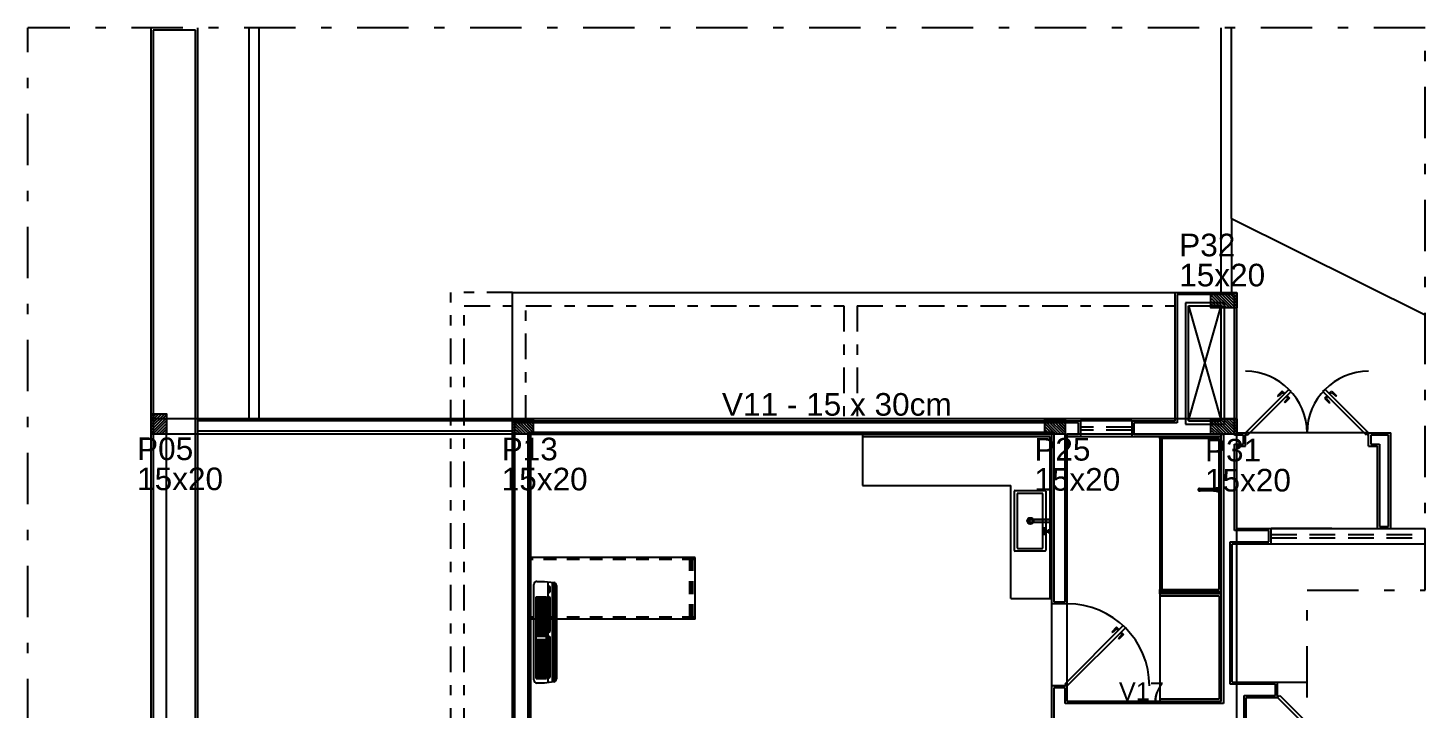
# Model space of a CAD drawing. Header units: millimetres. Extents: x 2317 to 2736, y 1295 to 1343.
# Drawn here: x 2695.79 to 2709.4, y 1317.84 to 1324.47 of the extents above; entities that cross this region are included whole.
import ezdxf

# ---------------------------------------------------------------- set-up
doc = ezdxf.new("R2010")
doc.units = ezdxf.units.MM
for name, pattern in [('CONTINU', [0]), ('DASHDOT', [1, 0.5, -0.25, 0, -0.25]), ('HIDDEN', [0.375, 0.25, -0.125])]:
    doc.linetypes.add(name, pattern=pattern)
for name, color, linetype in [('ARQUITETONICO', 8, 'Continuous'), ('LOUÇAS E METAIS', 5, 'Continuous'), ('PILARES', 1, 'Continuous'), ('VIGAS', 5, 'Continuous')]:
    doc.layers.add(name, color=color, linetype=linetype)
doc.layers.add('DT-Forma', color=5, linetype='Continuous', lineweight=5)
doc.layers.add('LC-Textos', color=3, linetype='Continuous', lineweight=20)
doc.styles.add('Arial', font='arial.ttf')

# ---------------------------------------------------------------- blocks, each defined once
blk = doc.blocks.new('*E8')
at = {"layer": 'LOUÇAS E METAIS', "extrusion": (0, 0, -1)}
blk.add_ellipse((0, 0.045), major_axis=(0.00475, 0), ratio=0.103175, start_param=0, end_param=3.141593, dxfattribs=at)
blk = doc.blocks.new('eletrico')
at = {"layer": 'ARQUITETONICO'}
h = blk.add_hatch(color=256, dxfattribs=at)
h.dxf.hatch_style = 1
h.paths.add_polyline_path([(3.625, 7.627), (3.625, 7.593), (3.618, 7.593), (3.618, 7.627)])
h = blk.add_hatch(color=256, dxfattribs=at)
h.dxf.hatch_style = 1
h.paths.add_polyline_path([(3.618, 7.606), (3.618, 7.58), (3.413, 7.58), (3.412, 7.593), (3.413, 7.606)])
h = blk.add_hatch(color=256, dxfattribs=at)
h.dxf.hatch_style = 1
h.paths.add_polyline_path([(3.555, 7.523), (3.555, 7.496), (3.544, 7.496), (3.544, 7.523)])
h = blk.add_hatch(color=256, dxfattribs=at)
h.dxf.hatch_style = 1
h.paths.add_polyline_path([(3.555, 7.496), (3.555, 7.485), (3.544, 7.485), (3.544, 7.496)])
h = blk.add_hatch(color=256, dxfattribs=at)
h.dxf.hatch_style = 1
h.paths.add_polyline_path([(3.555, 7.484), (3.555, 7.458), (3.544, 7.458), (3.544, 7.485)])
h = blk.add_hatch(color=256, dxfattribs=at)
h.dxf.hatch_style = 1
h.paths.add_polyline_path([(3.589, 7.496), (3.589, 7.485), (3.555, 7.485), (3.555, 7.496)])
h = blk.add_hatch(color=256, dxfattribs=at)
h.dxf.hatch_style = 1
h.paths.add_polyline_path([(3.599, 7.503), (3.599, 7.478), (3.589, 7.478), (3.589, 7.503)])
h = blk.add_hatch(color=256, dxfattribs=at)
h.dxf.hatch_style = 1
h.paths.add_polyline_path([(3.613, 7.507), (3.613, 7.474), (3.599, 7.474), (3.599, 7.507)])
h = blk.add_hatch(color=256, dxfattribs=at)
h.dxf.hatch_style = 1
h.paths.add_polyline_path([(3.618, 7.516), (3.618, 7.464), (3.613, 7.464), (3.613, 7.516)])
h = blk.add_hatch(color=256, dxfattribs=at)
h.dxf.hatch_style = 1
h.paths.add_polyline_path([(3.625, 7.593), (3.625, 7.456), (3.618, 7.456), (3.618, 7.593)])
h = blk.add_hatch(color=256, dxfattribs=at)
h.dxf.hatch_style = 1
h.paths.add_polyline_path([(5.275, 6.882), (4.675, 6.882), (4.675, 6.902), (5.275, 6.902)])
at = {"layer": 'ARQUITETONICO', "linetype": 'DASHDOT'}
for p, q in [((-6.347, -14.246), (-6.347, 12.39)), ((7.26, 12.39), (-6.347, 12.39)), ((7.26, 6.917), (7.26, 12.39)), ((6.112, 6.917), (7.26, 6.917)), ((6.112, -7.328), (6.112, 6.917)), ((6.112, 6.917), (7.26, 6.917)), ((6.112, -7.328), (6.112, 6.917))]:
    blk.add_line(p, q, dxfattribs=at)
at = {"layer": 'ARQUITETONICO'}
for p, q in [((-5.147, -7.728), (-5.147, 12.39)), ((-4.694, 0.718), (-4.694, 12.39)), ((-4.194, 8.564), (-4.194, 12.39)), ((-4.094, 8.564), (-4.094, 12.39)), ((5.275, 9.814), (5.275, 12.39)), ((5.375, 10.535), (5.375, 12.39)), ((-4.714, 12.37), (-5.127, 12.37)), ((-5.127, 12.37), (-5.127, -7.748)), ((-4.714, 0.698), (-4.714, 12.37)), ((5.375, 10.535), (7.26, 9.596)), ((5.375, 10.535), (5.375, 9.814)), ((-1.627, 9.814), (4.825, 9.814)), ((-1.627, 8.564), (-1.627, 9.814)), ((4.825, 8.564), (4.825, 9.814)), ((4.825, 9.814), (5.425, 9.814)), ((5.425, 8.447), (5.425, 9.814)), ((5.405, 9.794), (4.845, 9.794)), ((4.845, 9.794), (4.845, 8.544)), ((5.305, 9.714), (4.925, 9.714)), ((4.925, 9.714), (4.925, 8.534)), ((4.955, 8.564), (4.955, 9.684)), ((4.955, 9.684), (5.275, 9.684)), ((4.955, 8.564), (5.275, 9.684)), ((4.955, 9.684), (5.275, 8.564)), ((5.275, 8.564), (5.275, 9.684)), ((5.305, 8.534), (5.305, 9.714)), ((5.405, 8.427), (5.405, 9.794)), ((5.934, 8.871), (5.51, 8.447)), ((5.531, 8.426), (5.955, 8.85)), ((5.869, 8.855), (5.823, 8.809)), ((5.894, 8.831), (5.869, 8.855)), ((5.955, 8.85), (5.934, 8.871)), ((6.265, 8.85), (6.286, 8.871)), ((6.689, 8.426), (6.265, 8.85)), ((6.286, 8.871), (6.71, 8.447)), ((6.326, 8.831), (6.351, 8.855)), ((6.351, 8.855), (6.397, 8.809)), ((5.823, 8.809), (5.828, 8.804)), ((5.87, 8.84), (5.828, 8.804)), ((5.887, 8.824), (5.87, 8.84)), ((5.925, 8.786), (5.889, 8.744)), ((5.893, 8.739), (5.889, 8.744)), ((5.939, 8.785), (5.893, 8.739)), ((5.908, 8.802), (5.925, 8.786)), ((5.915, 8.809), (5.939, 8.785)), ((6.305, 8.809), (6.281, 8.785)), ((6.281, 8.785), (6.327, 8.739)), ((6.312, 8.802), (6.295, 8.786)), ((6.295, 8.786), (6.331, 8.744)), ((6.327, 8.739), (6.331, 8.744)), ((6.333, 8.824), (6.35, 8.84)), ((6.35, 8.84), (6.392, 8.804)), ((6.397, 8.809), (6.392, 8.804)), ((-4.194, 8.564), (-4.694, 8.564)), ((-1.627, 8.464), (-4.694, 8.464)), ((-1.627, 8.564), (-4.194, 8.564)), ((-1.627, 5.334), (-1.627, 8.564)), ((-1.627, 8.564), (3.904, 8.564)), ((3.884, 8.544), (-1.607, 8.544)), ((-1.607, 8.544), (-1.607, 5.354)), ((-1.47, 8.454), (3.645, 8.454)), ((-1.47, 5.354), (-1.47, 8.454)), ((3.645, 8.454), (3.645, 6.804)), ((3.884, 8.434), (3.884, 8.544)), ((3.904, 8.564), (3.904, 8.414)), ((4.404, 8.564), (3.904, 8.564)), ((4.404, 8.564), (4.825, 8.564)), ((4.404, 8.564), (4.404, 8.414)), ((4.845, 8.544), (4.424, 8.544)), ((4.424, 8.544), (4.424, 8.434)), ((4.925, 8.534), (5.305, 8.534)), ((4.955, 8.564), (5.275, 8.564)), ((5.425, 8.447), (5.51, 8.447)), ((5.51, 8.447), (5.531, 8.426)), ((6.71, 8.447), (5.51, 8.447)), ((5.51, 8.317), (5.51, 8.447)), ((6.71, 8.447), (6.689, 8.426)), ((6.71, 8.447), (6.925, 8.447)), ((6.71, 8.317), (6.71, 8.447)), ((6.925, 7.517), (6.925, 8.447)), ((-1.45, 5.334), (-1.45, 8.434)), ((-1.45, 8.434), (3.625, 8.434)), ((1.78, 8.434), (1.78, 8.414)), ((1.78, 8.414), (3.605, 8.414)), ((1.78, 8.414), (1.78, 7.934)), ((3.605, 8.414), (3.605, 6.834)), ((3.625, 6.784), (3.625, 8.434)), ((3.755, 6.804), (3.755, 8.434)), ((3.755, 8.434), (3.884, 8.434)), ((3.775, 6.784), (3.775, 8.414)), ((3.775, 8.414), (3.904, 8.414)), ((3.904, 8.414), (4.404, 8.414)), ((4.404, 8.414), (5.275, 8.414)), ((4.424, 8.434), (5.295, 8.434)), ((4.675, 8.394), (4.675, 8.414)), ((4.675, 8.394), (4.675, 6.922)), ((5.255, 8.394), (4.675, 8.394)), ((4.695, 8.394), (4.695, 6.922)), ((5.255, 6.922), (5.255, 8.394)), ((5.275, 5.834), (5.275, 8.414)), ((5.295, 8.434), (5.295, 5.814)), ((5.49, 8.427), (5.405, 8.427)), ((5.405, 7.497), (5.405, 8.337)), ((5.405, 8.337), (5.49, 8.337)), ((5.425, 8.317), (5.51, 8.317)), ((5.425, 7.517), (5.425, 8.317)), ((5.49, 8.337), (5.49, 8.427)), ((6.71, 8.317), (6.795, 8.317)), ((6.905, 8.427), (6.73, 8.427)), ((6.73, 8.427), (6.73, 8.337)), ((6.73, 8.337), (6.815, 8.337)), ((6.795, 7.517), (6.795, 8.317)), ((6.815, 8.337), (6.815, 7.537)), ((6.905, 7.537), (6.905, 8.427)), ((1.78, 7.934), (3.225, 7.934)), ((3.225, 6.834), (3.225, 7.934)), ((5.199, 7.903), (5.063, 7.903)), ((5.21, 7.899), (5.186, 7.899)), ((5.186, 7.899), (5.186, 7.889)), ((5.199, 7.905), (5.199, 7.899)), ((5.199, 7.905), (5.217, 7.905)), ((5.211, 7.901), (5.21, 7.901)), ((5.211, 7.901), (5.229, 7.901)), ((5.238, 7.894), (5.222, 7.909)), ((5.222, 7.879), (5.238, 7.894)), ((5.255, 7.906), (5.255, 7.882)), ((3.26, 7.302), (3.26, 7.88)), ((3.266, 7.886), (3.559, 7.886)), ((3.288, 7.853), (3.287, 7.852)), ((3.287, 7.852), (3.287, 7.329)), ((3.289, 7.856), (3.288, 7.856)), ((3.288, 7.856), (3.288, 7.855)), ((3.288, 7.855), (3.288, 7.854)), ((3.288, 7.854), (3.288, 7.854)), ((3.288, 7.854), (3.288, 7.853)), ((3.288, 7.853), (3.288, 7.853)), ((3.29, 7.857), (3.289, 7.856)), ((3.289, 7.856), (3.289, 7.856)), ((3.291, 7.857), (3.29, 7.857)), ((3.29, 7.857), (3.29, 7.857)), ((3.292, 7.858), (3.291, 7.858)), ((3.291, 7.858), (3.291, 7.857)), ((3.293, 7.858), (3.292, 7.858)), ((3.292, 7.858), (3.292, 7.858)), ((3.532, 7.858), (3.293, 7.858)), ((3.293, 7.858), (3.293, 7.858)), ((3.533, 7.858), (3.532, 7.858)), ((3.532, 7.858), (3.532, 7.858)), ((3.534, 7.858), (3.533, 7.858)), ((3.533, 7.858), (3.533, 7.858)), ((3.534, 7.857), (3.534, 7.858)), ((3.535, 7.857), (3.534, 7.857)), ((3.536, 7.856), (3.535, 7.857)), ((3.535, 7.857), (3.535, 7.857)), ((3.537, 7.856), (3.536, 7.856)), ((3.536, 7.856), (3.536, 7.856)), ((3.537, 7.855), (3.537, 7.856)), ((3.537, 7.854), (3.537, 7.855)), ((3.537, 7.853), (3.537, 7.854)), ((3.537, 7.854), (3.537, 7.854)), ((3.538, 7.852), (3.537, 7.853)), ((3.537, 7.853), (3.537, 7.853)), ((3.538, 7.329), (3.538, 7.852)), ((3.565, 7.88), (3.565, 7.302)), ((5.199, 7.884), (5.063, 7.884)), ((5.21, 7.889), (5.186, 7.889)), ((5.199, 7.889), (5.199, 7.883)), ((5.199, 7.883), (5.217, 7.883)), ((5.211, 7.887), (5.21, 7.887)), ((5.21, 7.887), (5.21, 7.887)), ((5.211, 7.887), (5.229, 7.887)), ((5.739, 7.497), (5.405, 7.497)), ((5.425, 7.517), (5.76, 7.517)), ((5.739, 7.387), (5.739, 7.497)), ((6.352, 7.517), (5.76, 7.517)), ((5.76, 7.367), (5.76, 7.517)), ((5.76, 7.517), (7.26, 7.517)), ((6.815, 7.537), (6.905, 7.537)), ((7.26, 7.367), (7.26, 7.517)), ((5.361, 6.001), (5.361, 7.387)), ((5.361, 7.387), (5.739, 7.387)), ((5.381, 7.367), (5.76, 7.367)), ((5.381, 6.021), (5.381, 7.367)), ((5.76, 7.367), (7.26, 7.367)), ((0.15, 7.234), (-1.45, 7.234)), ((0.15, 6.634), (0.15, 7.234)), ((3.559, 7.296), (3.266, 7.296)), ((3.287, 7.329), (3.288, 7.329)), ((3.288, 7.329), (3.288, 7.328)), ((3.288, 7.328), (3.288, 7.327)), ((3.288, 7.327), (3.288, 7.327)), ((3.288, 7.327), (3.288, 7.326)), ((3.288, 7.326), (3.288, 7.326)), ((3.288, 7.326), (3.289, 7.325)), ((3.289, 7.325), (3.289, 7.325)), ((3.289, 7.325), (3.29, 7.324)), ((3.29, 7.324), (3.29, 7.324)), ((3.29, 7.324), (3.291, 7.324)), ((3.291, 7.324), (3.291, 7.324)), ((3.291, 7.324), (3.292, 7.323)), ((3.292, 7.323), (3.292, 7.323)), ((3.292, 7.323), (3.293, 7.323)), ((3.293, 7.323), (3.293, 7.323)), ((3.293, 7.323), (3.532, 7.323)), ((3.532, 7.323), (3.532, 7.323)), ((3.532, 7.323), (3.533, 7.323)), ((3.533, 7.323), (3.534, 7.324)), ((3.533, 7.323), (3.533, 7.323)), ((3.534, 7.324), (3.534, 7.324)), ((3.534, 7.324), (3.535, 7.324)), ((3.535, 7.324), (3.536, 7.325)), ((3.535, 7.324), (3.535, 7.324)), ((3.536, 7.325), (3.537, 7.326)), ((3.536, 7.325), (3.536, 7.325)), ((3.537, 7.328), (3.537, 7.329)), ((3.537, 7.329), (3.538, 7.329)), ((3.537, 7.327), (3.537, 7.328)), ((3.537, 7.326), (3.537, 7.327)), ((3.537, 7.327), (3.537, 7.327)), ((3.537, 7.326), (3.537, 7.326)), ((3.225, 6.834), (3.605, 6.834)), ((3.605, 6.834), (3.625, 6.834)), ((3.645, 6.804), (3.755, 6.804)), ((4.675, 6.902), (4.675, 6.922)), ((4.675, 6.922), (5.255, 6.922)), ((4.675, 6.887), (4.691, 6.902)), ((4.675, 6.882), (4.675, 6.902)), ((4.675, 6.902), (5.275, 6.902)), ((5.275, 6.882), (4.675, 6.882)), ((4.675, 6.882), (4.675, 6.862)), ((4.675, 6.862), (4.675, 5.854)), ((4.675, 6.862), (5.255, 6.862)), ((4.699, 6.882), (4.719, 6.902)), ((4.727, 6.882), (4.747, 6.902)), ((4.755, 6.882), (4.775, 6.902)), ((4.784, 6.882), (4.804, 6.902)), ((4.812, 6.882), (4.832, 6.902)), ((4.84, 6.882), (4.86, 6.902)), ((4.869, 6.882), (4.889, 6.902)), ((4.897, 6.882), (4.917, 6.902)), ((4.925, 6.882), (4.945, 6.902)), ((4.953, 6.882), (4.973, 6.902)), ((4.982, 6.882), (5.002, 6.902)), ((5.01, 6.882), (5.03, 6.902)), ((5.038, 6.882), (5.058, 6.902)), ((5.067, 6.882), (5.087, 6.902)), ((5.095, 6.882), (5.115, 6.902)), ((5.123, 6.882), (5.143, 6.902)), ((5.151, 6.882), (5.171, 6.902)), ((5.18, 6.882), (5.2, 6.902)), ((5.208, 6.882), (5.228, 6.902)), ((5.236, 6.882), (5.256, 6.902)), ((5.255, 6.862), (5.255, 5.854)), ((5.265, 6.882), (5.275, 6.893)), ((3.775, 6.784), (3.625, 6.784)), ((3.775, 5.984), (3.775, 6.784)), ((0.15, 6.634), (-1.45, 6.634)), ((3.754, 6.005), (4.319, 6.571)), ((4.341, 6.55), (3.775, 5.984)), ((4.255, 6.555), (4.209, 6.509)), ((4.255, 6.54), (4.213, 6.504)), ((4.279, 6.53), (4.255, 6.555)), ((4.272, 6.523), (4.255, 6.54)), ((4.319, 6.571), (4.341, 6.55)), ((4.209, 6.509), (4.213, 6.504)), ((4.31, 6.485), (4.274, 6.443)), ((4.278, 6.439), (4.274, 6.443)), ((4.324, 6.485), (4.278, 6.439)), ((4.293, 6.502), (4.31, 6.485)), ((4.3, 6.509), (4.324, 6.485)), ((3.775, 5.984), (3.754, 6.005)), ((5.804, 6.001), (5.361, 6.001)), ((5.381, 6.021), (5.824, 6.021)), ((5.804, 5.891), (5.804, 6.001)), ((5.824, 5.871), (5.824, 6.021)), ((5.824, 6.021), (6.112, 6.021)), ((3.625, 4.584), (3.625, 5.984)), ((3.775, 5.984), (3.625, 5.984)), ((3.755, 5.964), (3.645, 5.964)), ((3.645, 5.964), (3.645, 4.564)), ((3.755, 5.814), (3.755, 5.964)), ((3.775, 5.834), (3.775, 5.984)), ((5.255, 5.854), (4.675, 5.854)), ((4.675, 5.854), (4.675, 5.834)), ((5.497, 4.01), (5.497, 5.891)), ((5.497, 5.891), (5.804, 5.891)), ((5.517, 5.871), (5.824, 5.871)), ((5.517, 3.99), (5.517, 5.871)), ((5.824, 5.871), (5.845, 5.892)), ((6.112, 5.583), (5.824, 5.871)), ((5.845, 5.892), (6.112, 5.625)), ((5.295, 5.814), (3.755, 5.814)), ((3.775, 5.834), (5.275, 5.834))]:
    blk.add_line(p, q, dxfattribs=at)
at = {"layer": 'ARQUITETONICO', "linetype": 'DASHDOT', "ltscale": 0.5}
for p, q in [((-2.227, 1.318), (-2.227, 9.814)), ((-1.627, 9.814), (-2.227, 9.814)), ((-2.097, 1.318), (-2.097, 9.684)), ((-2.097, 9.684), (-1.627, 9.684)), ((-1.497, 9.684), (1.599, 9.684)), ((-1.497, 8.564), (-1.497, 9.684)), ((1.599, 9.684), (1.599, 8.564)), ((1.729, 9.684), (4.825, 9.684)), ((1.729, 9.684), (1.729, 8.564))]:
    blk.add_line(p, q, dxfattribs=at)
at = {"layer": 'ARQUITETONICO', "linetype": 'HIDDEN'}
for p, q in [((4.404, 8.504), (3.904, 8.504)), ((4.404, 8.474), (3.904, 8.474)), ((5.76, 7.457), (7.26, 7.457)), ((5.76, 7.427), (7.26, 7.427))]:
    blk.add_line(p, q, dxfattribs=at)
at = {"layer": 'ARQUITETONICO', "linetype": 'CONTINU'}
for p, q in [((3.618, 7.627), (3.625, 7.627)), ((3.618, 7.456), (3.618, 7.627)), ((3.625, 7.456), (3.625, 7.627)), ((3.412, 7.606), (3.412, 7.607)), ((3.412, 7.607), (3.413, 7.607)), ((3.412, 7.606), (3.412, 7.606)), ((3.412, 7.606), (3.412, 7.606)), ((3.412, 7.606), (3.412, 7.606)), ((3.412, 7.606), (3.412, 7.606)), ((3.412, 7.606), (3.412, 7.606)), ((3.412, 7.606), (3.412, 7.606)), ((3.412, 7.606), (3.413, 7.606)), ((3.412, 7.593), (3.412, 7.606)), ((3.412, 7.593), (3.413, 7.606)), ((3.412, 7.606), (3.412, 7.606)), ((3.412, 7.606), (3.412, 7.606)), ((3.412, 7.606), (3.412, 7.606)), ((3.412, 7.606), (3.412, 7.606)), ((3.412, 7.593), (3.412, 7.593)), ((3.412, 7.593), (3.412, 7.593)), ((3.412, 7.593), (3.412, 7.593)), ((3.412, 7.593), (3.412, 7.593)), ((3.412, 7.593), (3.412, 7.593)), ((3.412, 7.593), (3.412, 7.593)), ((3.413, 7.58), (3.412, 7.593)), ((3.412, 7.58), (3.412, 7.593)), ((3.412, 7.58), (3.412, 7.58)), ((3.412, 7.58), (3.413, 7.58)), ((3.412, 7.58), (3.412, 7.58)), ((3.412, 7.58), (3.412, 7.58)), ((3.412, 7.58), (3.412, 7.58)), ((3.412, 7.58), (3.412, 7.58)), ((3.412, 7.58), (3.412, 7.58)), ((3.412, 7.58), (3.412, 7.58)), ((3.412, 7.58), (3.413, 7.58)), ((3.412, 7.58), (3.412, 7.58)), ((3.412, 7.58), (3.412, 7.58)), ((3.412, 7.58), (3.412, 7.58)), ((3.413, 7.607), (3.413, 7.607)), ((3.413, 7.606), (3.413, 7.607)), ((3.413, 7.607), (3.618, 7.607)), ((3.413, 7.606), (3.413, 7.606)), ((3.413, 7.606), (3.413, 7.606)), ((3.413, 7.606), (3.413, 7.606)), ((3.413, 7.606), (3.618, 7.606)), ((3.413, 7.606), (3.413, 7.606)), ((3.413, 7.606), (3.413, 7.606)), ((3.413, 7.58), (3.413, 7.58)), ((3.413, 7.58), (3.413, 7.58)), ((3.413, 7.58), (3.413, 7.58)), ((3.413, 7.58), (3.413, 7.58)), ((3.413, 7.58), (3.413, 7.58)), ((3.413, 7.58), (3.618, 7.58)), ((3.413, 7.58), (3.618, 7.58)), ((3.413, 7.58), (3.413, 7.58)), ((3.413, 7.58), (3.413, 7.58)), ((3.544, 7.458), (3.544, 7.523)), ((3.544, 7.523), (3.555, 7.523)), ((3.544, 7.496), (3.555, 7.496)), ((3.544, 7.496), (3.555, 7.496)), ((3.555, 7.485), (3.544, 7.485)), ((3.555, 7.484), (3.544, 7.485)), ((3.555, 7.496), (3.555, 7.523)), ((3.555, 7.496), (3.555, 7.496)), ((3.555, 7.485), (3.555, 7.496)), ((3.555, 7.496), (3.589, 7.496)), ((3.555, 7.496), (3.555, 7.496)), ((3.555, 7.496), (3.555, 7.496)), ((3.555, 7.496), (3.555, 7.496)), ((3.555, 7.485), (3.555, 7.485)), ((3.555, 7.485), (3.589, 7.485)), ((3.555, 7.485), (3.555, 7.485)), ((3.555, 7.485), (3.555, 7.485)), ((3.555, 7.484), (3.555, 7.485)), ((3.555, 7.458), (3.555, 7.484)), ((3.589, 7.478), (3.589, 7.503)), ((3.589, 7.503), (3.599, 7.503)), ((3.599, 7.474), (3.599, 7.507)), ((3.599, 7.507), (3.613, 7.507)), ((3.613, 7.464), (3.613, 7.516)), ((3.613, 7.516), (3.618, 7.516)), ((3.555, 7.458), (3.544, 7.458)), ((3.589, 7.478), (3.599, 7.478)), ((3.599, 7.474), (3.613, 7.474)), ((3.613, 7.464), (3.618, 7.464)), ((3.625, 7.456), (3.618, 7.456))]:
    blk.add_line(p, q, dxfattribs=at)
at = {"layer": 'ARQUITETONICO', "linetype": 'HIDDEN', "ltscale": 0.5}
for p, q in [((0.15, 7.214), (-1.45, 7.214)), ((0.1, 6.654), (0.1, 7.214)), ((0.12, 6.654), (0.12, 7.214)), ((0.13, 6.654), (0.13, 7.214)), ((0.15, 6.654), (-1.45, 6.654))]:
    blk.add_line(p, q, dxfattribs=at)
at = {"layer": 'ARQUITETONICO', "ltscale": 0.5}
for p, q in [((-1.42, 6.042), (-1.42, 6.972)), ((-1.39, 7.002), (-1.315, 7.002)), ((-1.315, 7.002), (-1.225, 6.99)), ((-1.28, 6.017), (-1.28, 6.998)), ((-1.28, 6.962), (-1.26, 6.947)), ((-1.26, 6.899), (-1.26, 6.947)), ((-1.239, 6.023), (-1.239, 6.992)), ((-1.219, 6.026), (-1.219, 6.989)), ((-1.206, 6.037), (-1.206, 6.978)), ((-1.2, 6.961), (-1.2, 6.054)), ((-1.399, 6.332), (-1.399, 6.85)), ((-1.399, 6.85), (-1.297, 6.85)), ((-1.399, 6.804), (-1.297, 6.804)), ((-1.386, 6.467), (-1.386, 6.85)), ((-1.372, 6.467), (-1.372, 6.85)), ((-1.36, 6.467), (-1.36, 6.85)), ((-1.347, 6.467), (-1.347, 6.85)), ((-1.335, 6.467), (-1.335, 6.85)), ((-1.322, 6.467), (-1.322, 6.85)), ((-1.31, 6.467), (-1.31, 6.85)), ((-1.297, 6.332), (-1.297, 6.85)), ((-1.28, 6.883), (-1.26, 6.899)), ((-1.28, 6.858), (-1.26, 6.842)), ((-1.26, 6.513), (-1.26, 6.842)), ((-1.399, 6.757), (-1.297, 6.757)), ((-1.399, 6.711), (-1.297, 6.711)), ((-1.399, 6.665), (-1.297, 6.665)), ((-1.399, 6.619), (-1.297, 6.619)), ((-1.399, 6.572), (-1.297, 6.572)), ((-1.399, 6.526), (-1.297, 6.526)), ((-1.399, 6.467), (-1.297, 6.467)), ((-1.399, 6.437), (-1.297, 6.437)), ((-1.386, 6.055), (-1.386, 6.437)), ((-1.372, 6.055), (-1.372, 6.437)), ((-1.36, 6.055), (-1.36, 6.437)), ((-1.347, 6.055), (-1.347, 6.437)), ((-1.335, 6.055), (-1.335, 6.437)), ((-1.322, 6.055), (-1.322, 6.437)), ((-1.31, 6.055), (-1.31, 6.437)), ((-1.28, 6.498), (-1.26, 6.513)), ((-1.28, 6.473), (-1.26, 6.458)), ((-1.26, 6.068), (-1.26, 6.458)), ((-1.399, 6.379), (-1.297, 6.379)), ((-1.399, 6.332), (-1.297, 6.332)), ((-1.399, 6.055), (-1.399, 6.332)), ((-1.399, 6.286), (-1.297, 6.286)), ((-1.297, 6.055), (-1.297, 6.332)), ((-1.399, 6.24), (-1.297, 6.24)), ((-1.399, 6.194), (-1.297, 6.194)), ((-1.399, 6.147), (-1.297, 6.147)), ((-1.399, 6.101), (-1.297, 6.101)), ((-1.399, 6.055), (-1.297, 6.055)), ((-1.315, 6.012), (-1.39, 6.012)), ((-1.225, 6.025), (-1.315, 6.012)), ((-1.28, 6.052), (-1.26, 6.068))]:
    blk.add_line(p, q, dxfattribs=at)
at = {"layer": 'ARQUITETONICO'}
for centre, radius in [((5.238, 7.894), 0.011), ((5.238, 7.894), 0.00911), ((5.238, 7.894), 0.00711), ((3.415, 7.591), 0.031), ((3.415, 7.591), 0.0225)]:
    blk.add_circle(centre, radius, dxfattribs=at)
for centre, radius, start, end in [((5.51, 8.447), 0.6, 0, 90), ((6.71, 8.447), 0.6, 90, 180), ((5.063, 7.894), 0.012, 52.3415, 307.6585), ((5.063, 7.894), 0.0095, 90, 270), ((5.217, 7.915), 0.01, 270, 292.5105), ((5.238, 7.873), 0.0373, 62.3826, 117.6174), ((5.238, 7.894), 0.013, 211.2807, 148.7193), ((3.266, 7.88), 0.006, 90, 180), ((3.559, 7.88), 0.006, 0, 90), ((5.217, 7.873), 0.01, 67.4895, 90), ((5.238, 7.915), 0.0373, 242.3826, 297.6174), ((3.266, 7.302), 0.006, 180, 270), ((3.559, 7.302), 0.006, 270, 0), ((3.775, 5.984), 0.8, 360, 90)]:
    blk.add_arc(centre, radius, start, end, dxfattribs=at)
at = {"layer": 'ARQUITETONICO', "ltscale": 0.5}
for centre, start, end in [((-1.39, 6.972), 90, 180), ((-1.23, 6.961), 360, 80), ((-1.39, 6.042), 180, 270), ((-1.23, 6.054), 280, 0)]:
    blk.add_arc(centre, 0.03, start, end, dxfattribs=at)
at = {"layer": 'ARQUITETONICO'}
blk.add_ellipse((5.21, 7.894), major_axis=(0, 0.00675), ratio=0.145907, start_param=2.351393, end_param=7.073385, dxfattribs=at)
at = {"layer": 'ARQUITETONICO', "xscale": -1, "rotation": 90.00000000000007}
blk.add_blockref('*E8', (5.255, 7.894), dxfattribs=at)

msp = doc.modelspace()

# ---------------------------------------------------------------- hatches: boundary and pattern name
h = msp.add_hatch()
h.set_pattern_fill('JIS_LC_20', color=256, scale=0.001, angle=270, style=0)
h.set_pattern_definition([(315, (1385.15756, 3984.987384), (0.01414213562, 0.01414213562), []), (315, (1385.15756, 3984.986984), (0.01414213562, 0.01414213562), [])])
h.paths.add_polyline_path([(2707.564, 1321.748), (2707.564, 1321.823), (2707.322, 1321.823), (2707.322, 1321.748)])
h.paths.add_polyline_path([(2707.564, 1321.823), (2707.564, 1321.898), (2707.322, 1321.898), (2707.322, 1321.823)])
h = msp.add_hatch()
h.set_pattern_fill('JIS_LC_20', color=256, scale=0.001, angle=180, style=0)
h.set_pattern_definition([(225, (5360.23141, 2642.924436), (0.01414213562, -0.01414213562), []), (225, (5360.23101, 2642.924436), (0.01414213562, -0.01414213562), [])])
h.paths.add_polyline_path([(2696.992, 1320.518), (2697.067, 1320.518), (2697.067, 1320.718), (2696.992, 1320.718)])
h.paths.add_polyline_path([(2697.067, 1320.518), (2697.142, 1320.518), (2697.142, 1320.718), (2697.067, 1320.718)])
h = msp.add_hatch()
h.set_pattern_fill('JIS_LC_20', color=256, scale=0.001, angle=-90, style=0)
h.set_pattern_definition([(315, (1378.30556, 3983.757384), (0.01414213562, 0.01414213562), []), (315, (1378.30556, 3983.756984), (0.01414213562, 0.01414213562), [])])
h.paths.add_polyline_path([(2700.712, 1320.518), (2700.712, 1320.593), (2700.512, 1320.593), (2700.512, 1320.518)])
h.paths.add_polyline_path([(2700.712, 1320.593), (2700.712, 1320.668), (2700.512, 1320.668), (2700.512, 1320.593)])
h = msp.add_hatch()
h.set_pattern_fill('JIS_LC_20', color=256, scale=0.001, angle=-90, style=0)
h.set_pattern_definition([(315, (1383.48756, 3983.757384), (0.01414213562, 0.01414213562), []), (315, (1383.48756, 3983.756984), (0.01414213562, 0.01414213562), [])])
h.paths.add_polyline_path([(2705.894, 1320.518), (2705.894, 1320.593), (2705.694, 1320.593), (2705.694, 1320.518)])
h.paths.add_polyline_path([(2705.894, 1320.593), (2705.894, 1320.668), (2705.694, 1320.668), (2705.694, 1320.593)])
h = msp.add_hatch()
h.set_pattern_fill('JIS_LC_20', color=256, scale=0.001, angle=270, style=0)
h.set_pattern_definition([(315, (1385.15756, 3983.757384), (0.01414213562, 0.01414213562), []), (315, (1385.15756, 3983.756984), (0.01414213562, 0.01414213562), [])])
h.paths.add_polyline_path([(2707.564, 1320.518), (2707.564, 1320.593), (2707.322, 1320.593), (2707.322, 1320.518)])
h.paths.add_polyline_path([(2707.564, 1320.593), (2707.564, 1320.668), (2707.322, 1320.668), (2707.322, 1320.593)])

# ---------------------------------------------------------------- linework, layer by layer
at = {"layer": 'DT-Forma'}
for p, q in [((2707.564, 1321.898), (2707.462, 1321.898)), ((2707.564, 1320.668), (2707.462, 1320.668))]:
    msp.add_line(p, q, dxfattribs=at)
at = {"layer": 'PILARES'}
for points in [[(2707.564, 1321.898), (2707.564, 1321.748), (2707.312, 1321.748), (2707.312, 1321.898)], [(2697.142, 1320.518), (2696.992, 1320.518), (2696.992, 1320.718), (2697.142, 1320.718)], [(2700.712, 1320.668), (2700.712, 1320.518), (2700.512, 1320.518), (2700.512, 1320.668)], [(2705.894, 1320.668), (2705.894, 1320.518), (2705.694, 1320.518), (2705.694, 1320.668)], [(2707.564, 1320.668), (2707.564, 1320.518), (2707.312, 1320.518), (2707.312, 1320.668)]]:
    msp.add_lwpolyline(points, close=True, dxfattribs=at)
at = {"layer": 'VIGAS'}
for p, q in [((2696.992, 1304.156), (2696.992, 1320.668)), ((2707.564, 1320.668), (2696.992, 1320.668)), ((2707.564, 1316.668), (2707.564, 1320.668)), ((2697.142, 1316.668), (2697.142, 1320.518)), ((2700.512, 1320.518), (2697.142, 1320.518)), ((2700.512, 1320.518), (2700.512, 1316.668)), ((2705.764, 1320.518), (2700.662, 1320.518)), ((2700.662, 1320.518), (2700.662, 1316.668)), ((2705.764, 1316.668), (2705.764, 1320.518)), ((2707.414, 1320.518), (2705.914, 1320.518)), ((2705.914, 1317.918), (2705.914, 1320.518)), ((2707.414, 1317.918), (2707.414, 1320.518)), ((2707.414, 1317.918), (2705.914, 1317.918))]:
    msp.add_line(p, q, dxfattribs=at)

# ---------------------------------------------------------------- block references
at = {"layer": 'ARQUITETONICO'}
msp.add_blockref('eletrico', (2702.139, 1312.084), dxfattribs=at)

# ---------------------------------------------------------------- texts
at = {"layer": 'LC-Textos', "attachment_point": 7, "line_spacing_factor": 0.798, "style": 'Arial'}
for s, insert, char_height, width in [('P32 15x20', (2707.004, 1321.955), 0.22, 0.81983), ('V11 - 15 x 30cm', (2702.551, 1320.696), 0.22, 2.21312), ('P05 15x20', (2696.855, 1319.971), 0.22, 0.81983), ('P13 15x20', (2700.406, 1319.969), 0.22, 0.81983), ('P25\\P15x20', (2705.593, 1319.966), 0.22, 0.81983), ('P31\\P15x20', (2707.255, 1319.958), 0.22, 0.81983), ('V17 ', (2706.417, 1317.927), 0.176, 1.7705)]:
    msp.add_mtext(s, dxfattribs=dict(at, insert=insert, char_height=char_height, width=width))

doc.saveas('drawing.dxf')
